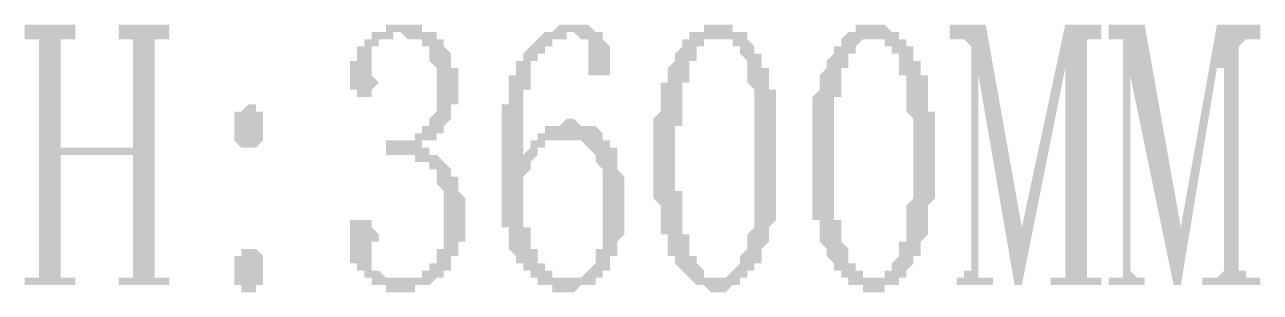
# Model space of a CAD drawing. Header units: inches. Extents: x 11 to 286, y 6 to 196.
# Drawn here: x 92.05 to 99.29, y 126.13 to 127.69 of the extents above; entities that cross this region are included whole.
import ezdxf

# ---------------------------------------------------------------- set-up
doc = ezdxf.new("R2010")
doc.units = ezdxf.units.IN
doc.header["$MEASUREMENT"] = 0
doc.layers.add('PDF_实体填充', color=7, linetype='Continuous', true_color=0xffffff)

msp = doc.modelspace()

# ---------------------------------------------------------------- hatches: boundary and pattern name
at = {"layer": 'PDF_实体填充', "transparency": 33554559}
for points in [[(92.8088, 126.2944), (92.8088, 126.2521), (92.8088, 126.2098), (92.8511, 126.2098), (92.8934, 126.2098), (92.8934, 126.1674), (92.5971, 126.1674), (92.5971, 126.2098), (92.6394, 126.2098), (92.6818, 126.2098), (92.6818, 126.2521), (92.6818, 126.2944), (92.6818, 126.9294), (92.2584, 126.9294), (92.2584, 126.2944), (92.2584, 126.2521), (92.2584, 126.2098), (92.3008, 126.2098), (92.3431, 126.2098), (92.3431, 126.1674), (92.0468, 126.1674), (92.0468, 126.2098), (92.0891, 126.2098), (92.1314, 126.2098), (92.1314, 126.2521), (92.1314, 126.2944), (92.1314, 127.5644), (92.1314, 127.6068), (92.0891, 127.6068), (92.0468, 127.6068), (92.0468, 127.6914), (92.3431, 127.6914), (92.3431, 127.6068), (92.3008, 127.6068), (92.2584, 127.6068), (92.2584, 127.5644), (92.2584, 126.9718), (92.6818, 126.9718), (92.6818, 127.5644), (92.6818, 127.6068), (92.6394, 127.6068), (92.5971, 127.6068), (92.5971, 127.6914), (92.8934, 127.6914), (92.8934, 127.6068), (92.8511, 127.6068), (92.8088, 127.6068), (92.8088, 127.5644)], [(94.6291, 126.5484), (94.6291, 126.5061), (94.6291, 126.4638), (94.6291, 126.4214), (94.5868, 126.4214), (94.5868, 126.3791), (94.5868, 126.3368), (94.5444, 126.3368), (94.5444, 126.2944), (94.5444, 126.2521), (94.5021, 126.2521), (94.5021, 126.2098), (94.4598, 126.2098), (94.4174, 126.1674), (94.3751, 126.1674), (94.3328, 126.1674), (94.3328, 126.1251), (94.2904, 126.1251), (94.2481, 126.1251), (94.2058, 126.1251), (94.1634, 126.1251), (94.1634, 126.1674), (94.1211, 126.1674), (94.0788, 126.1674), (94.0788, 126.2098), (94.0364, 126.2098), (94.0364, 126.2521), (93.9941, 126.2521), (93.9941, 126.2944), (93.9518, 126.2944), (93.9518, 126.3368), (93.9518, 126.3791), (93.9518, 126.4214), (93.9518, 126.4638), (93.9518, 126.5061), (93.9518, 126.5484), (93.9941, 126.5484), (94.0364, 126.5484), (94.0788, 126.5484), (94.0788, 126.5061), (94.1211, 126.4638), (94.1211, 126.4214), (94.0788, 126.4214), (94.0788, 126.3791), (94.0788, 126.3368), (94.0788, 126.2944), (94.0788, 126.2521), (94.1211, 126.2521), (94.1634, 126.2098), (94.2058, 126.2098), (94.2481, 126.2098), (94.2904, 126.2098), (94.3328, 126.2098), (94.3751, 126.2098), (94.3751, 126.2521), (94.4174, 126.2521), (94.4174, 126.2944), (94.4598, 126.2944), (94.4598, 126.3368), (94.4598, 126.3791), (94.5021, 126.3791), (94.5021, 126.4214), (94.5021, 126.4638), (94.5021, 126.5061), (94.5021, 126.5484), (94.5021, 126.5908), (94.5021, 126.6331), (94.5021, 126.6754), (94.5021, 126.7178), (94.4598, 126.7601), (94.4598, 126.8024), (94.4598, 126.8448), (94.4174, 126.8448), (94.4174, 126.8871), (94.3751, 126.8871), (94.3328, 126.8871), (94.3328, 126.9294), (94.2904, 126.9294), (94.2481, 126.9294), (94.2058, 126.9294), (94.1634, 126.9294), (94.1634, 127.0141), (94.2058, 127.0141), (94.2481, 127.0141), (94.2904, 127.0141), (94.3328, 127.0141), (94.3328, 127.0564), (94.3751, 127.0564), (94.3751, 127.0988), (94.4174, 127.0988), (94.4174, 127.1411), (94.4598, 127.1834), (94.4598, 127.2258), (94.4598, 127.2681), (94.4598, 127.3104), (94.4598, 127.3528), (94.4598, 127.3951), (94.4598, 127.4374), (94.4174, 127.4798), (94.4174, 127.5221), (94.4174, 127.5644), (94.3751, 127.5644), (94.3751, 127.6068), (94.3328, 127.6068), (94.2904, 127.6068), (94.2481, 127.6491), (94.2058, 127.6491), (94.2058, 127.6068), (94.1634, 127.6068), (94.1211, 127.6068), (94.1211, 127.5644), (94.0788, 127.5644), (94.0788, 127.5221), (94.0788, 127.4798), (94.0788, 127.4374), (94.0788, 127.3951), (94.1211, 127.3528), (94.0788, 127.3104), (94.0788, 127.2681), (94.0364, 127.2681), (93.9941, 127.2681), (93.9941, 127.3104), (93.9518, 127.3104), (93.9518, 127.3528), (93.9518, 127.3951), (93.9518, 127.4374), (93.9518, 127.4798), (93.9941, 127.4798), (93.9941, 127.5221), (93.9941, 127.5644), (94.0364, 127.5644), (94.0364, 127.6068), (94.0788, 127.6068), (94.0788, 127.6491), (94.1211, 127.6491), (94.1634, 127.6491), (94.1634, 127.6914), (94.2058, 127.6914), (94.2481, 127.6914), (94.2904, 127.6914), (94.3328, 127.6914), (94.3751, 127.6914), (94.3751, 127.6491), (94.4174, 127.6491), (94.4598, 127.6491), (94.4598, 127.6068), (94.5021, 127.6068), (94.5021, 127.5644), (94.5444, 127.5221), (94.5444, 127.4798), (94.5444, 127.4374), (94.5868, 127.4374), (94.5868, 127.3951), (94.5868, 127.3528), (94.5868, 127.3104), (94.5868, 127.2681), (94.5868, 127.2258), (94.5444, 127.2258), (94.5444, 127.1834), (94.5444, 127.1411), (94.5021, 127.0988), (94.5021, 127.0564), (94.4598, 127.0564), (94.4598, 127.0141), (94.4174, 127.0141), (94.3751, 127.0141), (94.3751, 126.9718), (94.4174, 126.9718), (94.4174, 126.9294), (94.4598, 126.9294), (94.5021, 126.8871), (94.5444, 126.8448), (94.5444, 126.8024), (94.5868, 126.8024), (94.5868, 126.7601), (94.5868, 126.7178), (94.6291, 126.6754), (94.6291, 126.6331), (94.6291, 126.5908)], [(98.2698, 126.2944), (98.2698, 126.2521), (98.2698, 126.2098), (98.3121, 126.2098), (98.3544, 126.2098), (98.3544, 126.1674), (98.0581, 126.1674), (98.0581, 126.2098), (98.1004, 126.2098), (98.1428, 126.2098), (98.1428, 126.2521), (98.1428, 126.2944), (98.1428, 127.4374), (97.8888, 126.1674), (97.8464, 126.1674), (97.6348, 127.3951), (97.6348, 126.2944), (97.6348, 126.2521), (97.6348, 126.2098), (97.6771, 126.2098), (97.7194, 126.2098), (97.7194, 126.1674), (97.5078, 126.1674), (97.5078, 126.2098), (97.5501, 126.2098), (97.5501, 126.2521), (97.5924, 126.2521), (97.5924, 126.2944), (97.5924, 127.5644), (97.5501, 127.6068), (97.5078, 127.6068), (97.4654, 127.6068), (97.4654, 127.6914), (97.6771, 127.6914), (97.8888, 126.5061), (98.1428, 127.6914), (98.3544, 127.6914), (98.3544, 127.6068), (98.3121, 127.6068), (98.2698, 127.6068), (98.2698, 127.5644)], [(99.1588, 126.2944), (99.1588, 126.2521), (99.2011, 126.2521), (99.2011, 126.2098), (99.2434, 126.2098), (99.2858, 126.2098), (99.2858, 126.1674), (98.9471, 126.1674), (98.9471, 126.2098), (98.9894, 126.2098), (99.0318, 126.2098), (99.0741, 126.2521), (99.0741, 126.2944), (99.0741, 127.4374), (99.0318, 127.4374), (98.8201, 126.1674), (98.7778, 126.1674), (98.5238, 127.3951), (98.5238, 126.2944), (98.5238, 126.2521), (98.5661, 126.2098), (98.6084, 126.2098), (98.6084, 126.1674), (98.3968, 126.1674), (98.3968, 126.2098), (98.4391, 126.2098), (98.4814, 126.2098), (98.4814, 126.2521), (98.4814, 126.2944), (98.4814, 127.5644), (98.4814, 127.6068), (98.4391, 127.6068), (98.3968, 127.6068), (98.3968, 127.6914), (98.6084, 127.6914), (98.8201, 126.5061), (99.0318, 127.6914), (99.2858, 127.6914), (99.2858, 127.6068), (99.2434, 127.6068), (99.2011, 127.6068), (99.1588, 127.5644)]]:
    msp.add_hatch(color=7, dxfattribs=at).paths.add_polyline_path(points, flags=0)
h = msp.add_hatch(color=7, dxfattribs=at)
h.paths.add_polyline_path([(94.9678, 126.7601), (94.9678, 126.7178), (94.9678, 126.7178), (94.9678, 126.6754), (94.9678, 126.6331), (94.9678, 126.6331), (94.9678, 126.5908), (94.9678, 126.5908), (94.9678, 126.5484), (94.9678, 126.5484), (94.9678, 126.5061), (95.0101, 126.5061), (95.0101, 126.4638), (95.0101, 126.4638), (95.0101, 126.4214), (95.0101, 126.4214), (95.0101, 126.3791), (95.0101, 126.3791), (95.0524, 126.3791), (95.0524, 126.3368), (95.0524, 126.3368), (95.0524, 126.2944), (95.0948, 126.2944), (95.0948, 126.2521), (95.0948, 126.2521), (95.0948, 126.2521), (95.1371, 126.2521), (95.1371, 126.2098), (95.1371, 126.2098), (95.1794, 126.2098), (95.1794, 126.2098), (95.2218, 126.2098), (95.2218, 126.2098), (95.2218, 126.2098), (95.2641, 126.2098), (95.2641, 126.2098), (95.3064, 126.2098), (95.3064, 126.2098), (95.3064, 126.2098), (95.3488, 126.2521), (95.3488, 126.2521), (95.3488, 126.2521), (95.3911, 126.2944), (95.3911, 126.2944), (95.3911, 126.2944), (95.3911, 126.3368), (95.3911, 126.3368), (95.3911, 126.3368), (95.3911, 126.3791), (95.4334, 126.3791), (95.4334, 126.4214), (95.4334, 126.4214), (95.4334, 126.4638), (95.4334, 126.4638), (95.4334, 126.5061), (95.4334, 126.5061), (95.4334, 126.5484), (95.4334, 126.5908), (95.4334, 126.5908), (95.4334, 126.6331), (95.4334, 126.6754), (95.4334, 126.6754), (95.4334, 126.7178), (95.4334, 126.7601), (95.4334, 126.7601), (95.4334, 126.8024), (95.4334, 126.8024), (95.4334, 126.8448), (95.4334, 126.8448), (95.3911, 126.8871), (95.3911, 126.8871), (95.3911, 126.8871), (95.3911, 126.9294), (95.3911, 126.9294), (95.3488, 126.9718), (95.3488, 126.9718), (95.3488, 126.9718), (95.3064, 127.0141), (95.3064, 127.0141), (95.3064, 127.0141), (95.2641, 127.0141), (95.2641, 127.0141), (95.2641, 127.0141), (95.2218, 127.0141), (95.2218, 127.0141), (95.1794, 127.0141), (95.1794, 127.0141), (95.1794, 127.0141), (95.1371, 127.0141), (95.1371, 127.0141), (95.0948, 127.0141), (95.0948, 126.9718), (95.0948, 126.9718), (95.0948, 126.9718), (95.0524, 126.9718), (95.0524, 126.9294), (95.0524, 126.9294), (95.0524, 126.9294), (95.0101, 126.8871), (95.0101, 126.8871), (95.0101, 126.8448), (95.0101, 126.8448), (94.9678, 126.8024), (94.9678, 126.8024), (94.9678, 126.7601), (94.9678, 126.7601), (94.9678, 126.7601)], flags=0)
h.paths.add_polyline_path([(95.2218, 127.1411), (95.2641, 127.1411), (95.2641, 127.1411), (95.3064, 127.0988), (95.3064, 127.0988), (95.3488, 127.0988), (95.3488, 127.0988), (95.3488, 127.0988), (95.3911, 127.0988), (95.3911, 127.0988), (95.4334, 127.0564), (95.4334, 127.0564), (95.4334, 127.0564), (95.4334, 127.0141), (95.4758, 127.0141), (95.4758, 127.0141), (95.4758, 126.9718), (95.4758, 126.9718), (95.5181, 126.9718), (95.5181, 126.9294), (95.5181, 126.9294), (95.5181, 126.8871), (95.5181, 126.8871), (95.5181, 126.8448), (95.5181, 126.8448), (95.5604, 126.8024), (95.5604, 126.8024), (95.5604, 126.7601), (95.5604, 126.7601), (95.5604, 126.7178), (95.5604, 126.7178), (95.5604, 126.6754), (95.5604, 126.6754), (95.5604, 126.6331), (95.5604, 126.5908), (95.5604, 126.5908), (95.5604, 126.5484), (95.5604, 126.5484), (95.5604, 126.5061), (95.5604, 126.4638), (95.5604, 126.4638), (95.5181, 126.4214), (95.5181, 126.4214), (95.5181, 126.3791), (95.5181, 126.3791), (95.5181, 126.3791), (95.5181, 126.3368), (95.4758, 126.3368), (95.4758, 126.2944), (95.4758, 126.2944), (95.4758, 126.2944), (95.4758, 126.2521), (95.4334, 126.2521), (95.4334, 126.2521), (95.4334, 126.2098), (95.3911, 126.2098), (95.3911, 126.2098), (95.3911, 126.1674), (95.3488, 126.1674), (95.3488, 126.1674), (95.3064, 126.1674), (95.3064, 126.1674), (95.3064, 126.1674), (95.2641, 126.1251), (95.2641, 126.1251), (95.2218, 126.1251), (95.2218, 126.1251), (95.2218, 126.1251), (95.1794, 126.1251), (95.1794, 126.1251), (95.1794, 126.1251), (95.1371, 126.1251), (95.1371, 126.1674), (95.0948, 126.1674), (95.0948, 126.1674), (95.0948, 126.1674), (95.0524, 126.1674), (95.0524, 126.1674), (95.0524, 126.2098), (95.0101, 126.2098), (95.0101, 126.2098), (95.0101, 126.2521), (94.9678, 126.2521), (94.9678, 126.2521), (94.9678, 126.2944), (94.9254, 126.2944), (94.9254, 126.2944), (94.9254, 126.3368), (94.9254, 126.3368), (94.9254, 126.3368), (94.8831, 126.3791), (94.8831, 126.3791), (94.8831, 126.4214), (94.8831, 126.4214), (94.8831, 126.4214), (94.8831, 126.4638), (94.8831, 126.4638), (94.8831, 126.5061), (94.8408, 126.5061), (94.8408, 126.5484), (94.8408, 126.5484), (94.8408, 126.5908), (94.8408, 126.5908), (94.8408, 126.6331), (94.8408, 126.6754), (94.8408, 126.6754), (94.8408, 126.7178), (94.8408, 126.7178), (94.8408, 126.7601), (94.8408, 126.8024), (94.8408, 126.8024), (94.8408, 126.8448), (94.8408, 126.8448), (94.8408, 126.8871), (94.8408, 126.8871), (94.8408, 126.9294), (94.8408, 126.9718), (94.8408, 126.9718), (94.8408, 127.0141), (94.8408, 127.0141), (94.8408, 127.0564), (94.8408, 127.0988), (94.8408, 127.0988), (94.8408, 127.1411), (94.8408, 127.1411), (94.8408, 127.1834), (94.8408, 127.1834), (94.8408, 127.2258), (94.8831, 127.2258), (94.8831, 127.2681), (94.8831, 127.2681), (94.8831, 127.3104), (94.8831, 127.3104), (94.8831, 127.3528), (94.8831, 127.3528), (94.8831, 127.3951), (94.9254, 127.3951), (94.9254, 127.3951), (94.9254, 127.4374), (94.9254, 127.4374), (94.9254, 127.4798), (94.9254, 127.4798), (94.9678, 127.4798), (94.9678, 127.4798), (94.9678, 127.5221), (94.9678, 127.5221), (95.0101, 127.5644), (95.0101, 127.5644), (95.0101, 127.5644), (95.0524, 127.6068), (95.0524, 127.6068), (95.0524, 127.6068), (95.0948, 127.6491), (95.0948, 127.6491), (95.0948, 127.6491), (95.1371, 127.6491), (95.1371, 127.6491), (95.1371, 127.6491), (95.1794, 127.6914), (95.1794, 127.6914), (95.2218, 127.6914), (95.2218, 127.6914), (95.2218, 127.6914), (95.2641, 127.6914), (95.2641, 127.6914), (95.3064, 127.6914), (95.3064, 127.6914), (95.3488, 127.6914), (95.3488, 127.6914), (95.3488, 127.6914), (95.3911, 127.6491), (95.3911, 127.6491), (95.4334, 127.6491), (95.4334, 127.6491), (95.4334, 127.6068), (95.4334, 127.6068), (95.4758, 127.5644), (95.4758, 127.5644), (95.4758, 127.5221), (95.4758, 127.5221), (95.4758, 127.5221), (95.4758, 127.4798), (95.4758, 127.4798), (95.4758, 127.4374), (95.4758, 127.4374), (95.4758, 127.3951), (95.4758, 127.3951), (95.4334, 127.3951), (95.4334, 127.3951), (95.4334, 127.3951), (95.3911, 127.3951), (95.3911, 127.3951), (95.3488, 127.3951), (95.3488, 127.3951), (95.3488, 127.4374), (95.3488, 127.4374), (95.3488, 127.4798), (95.3488, 127.4798), (95.3488, 127.4798), (95.3488, 127.5221), (95.3488, 127.5221), (95.3488, 127.5644), (95.3488, 127.5644), (95.3488, 127.6068), (95.3488, 127.6068), (95.3488, 127.6068), (95.3064, 127.6068), (95.3064, 127.6068), (95.3064, 127.6068), (95.2641, 127.6491), (95.2641, 127.6491), (95.2218, 127.6491), (95.2218, 127.6068), (95.2218, 127.6068), (95.1794, 127.6068), (95.1794, 127.6068), (95.1371, 127.6068), (95.1371, 127.6068), (95.1371, 127.5644), (95.0948, 127.5644), (95.0948, 127.5644), (95.0948, 127.5221), (95.0524, 127.5221), (95.0524, 127.5221), (95.0524, 127.4798), (95.0524, 127.4798), (95.0524, 127.4798), (95.0101, 127.4798), (95.0101, 127.4374), (95.0101, 127.4374), (95.0101, 127.4374), (95.0101, 127.3951), (95.0101, 127.3951), (95.0101, 127.3528), (95.0101, 127.3528), (95.0101, 127.3528), (95.0101, 127.3104), (94.9678, 127.3104), (94.9678, 127.2681), (94.9678, 127.2681), (94.9678, 127.2258), (94.9678, 127.1834), (94.9678, 127.1834), (94.9678, 127.1411), (94.9678, 127.1411), (94.9678, 127.0988), (94.9678, 127.0564), (94.9678, 127.0564), (94.9678, 127.0141), (94.9678, 126.9718), (94.9678, 126.9294), (94.9678, 126.9294), (94.9678, 126.8871), (94.9678, 126.9294), (94.9678, 126.9294), (95.0101, 126.9718), (95.0101, 126.9718), (95.0101, 126.9718), (95.0101, 127.0141), (95.0524, 127.0141), (95.0524, 127.0564), (95.0524, 127.0564), (95.0948, 127.0564), (95.0948, 127.0564), (95.0948, 127.0988), (95.0948, 127.0988), (95.1371, 127.0988), (95.1371, 127.0988), (95.1794, 127.0988), (95.1794, 127.0988), (95.2218, 127.1411), (95.2218, 127.1411), (95.2218, 127.1411), (95.2218, 127.1411), (95.2218, 127.1411), (95.2218, 127.1411)], flags=0)
h = msp.add_hatch(color=7, dxfattribs=at)
h.paths.add_polyline_path([(96.1108, 127.6068), (96.1108, 127.6068), (96.0684, 127.6068), (96.0684, 127.6068), (96.0684, 127.6068), (96.0261, 127.6068), (96.0261, 127.5644), (96.0261, 127.5644), (95.9838, 127.5644), (95.9838, 127.5221), (95.9838, 127.5221), (95.9838, 127.4798), (95.9414, 127.4798), (95.9414, 127.4374), (95.9414, 127.4374), (95.9414, 127.4374), (95.9414, 127.3951), (95.9414, 127.3951), (95.9414, 127.3528), (95.8991, 127.3528), (95.8991, 127.3104), (95.8991, 127.3104), (95.8991, 127.2681), (95.8991, 127.2681), (95.8991, 127.2258), (95.8991, 127.2258), (95.8991, 127.1834), (95.8991, 127.1834), (95.8991, 127.1411), (95.8991, 127.1411), (95.8991, 127.0988), (95.8568, 127.0988), (95.8568, 127.0564), (95.8568, 127.0141), (95.8568, 127.0141), (95.8568, 126.9718), (95.8568, 126.9718), (95.8568, 126.9294), (95.8568, 126.9294), (95.8568, 126.8871), (95.8568, 126.8448), (95.8568, 126.8448), (95.8568, 126.8024), (95.8568, 126.8024), (95.8568, 126.7601), (95.8568, 126.7178), (95.8991, 126.7178), (95.8991, 126.6754), (95.8991, 126.6754), (95.8991, 126.6331), (95.8991, 126.6331), (95.8991, 126.5908), (95.8991, 126.5908), (95.8991, 126.5484), (95.8991, 126.5484), (95.8991, 126.5061), (95.8991, 126.5061), (95.8991, 126.4638), (95.9414, 126.4638), (95.9414, 126.4214), (95.9414, 126.4214), (95.9414, 126.4214), (95.9414, 126.3791), (95.9414, 126.3791), (95.9414, 126.3368), (95.9838, 126.3368), (95.9838, 126.2944), (95.9838, 126.2944), (96.0261, 126.2521), (96.0261, 126.2521), (96.0261, 126.2521), (96.0261, 126.2098), (96.0684, 126.2098), (96.0684, 126.2098), (96.0684, 126.2098), (96.1108, 126.2098), (96.1108, 126.2098), (96.1108, 126.2098), (96.1531, 126.2098), (96.1531, 126.2098), (96.1531, 126.2098), (96.1954, 126.2521), (96.1954, 126.2521), (96.1954, 126.2521), (96.1954, 126.2521), (96.2378, 126.2944), (96.2378, 126.2944), (96.2378, 126.3368), (96.2378, 126.3368), (96.2801, 126.3791), (96.2801, 126.3791), (96.2801, 126.4214), (96.2801, 126.4214), (96.2801, 126.4638), (96.2801, 126.4638), (96.2801, 126.4638), (96.3224, 126.5061), (96.3224, 126.5061), (96.3224, 126.5484), (96.3224, 126.5484), (96.3224, 126.5908), (96.3224, 126.5908), (96.3224, 126.6331), (96.3224, 126.6331), (96.3224, 126.6754), (96.3224, 126.6754), (96.3224, 126.7178), (96.3224, 126.7601), (96.3224, 126.7601), (96.3224, 126.8024), (96.3224, 126.8448), (96.3224, 126.8448), (96.3224, 126.8871), (96.3224, 126.8871), (96.3224, 126.9294), (96.3224, 126.9294), (96.3224, 126.9718), (96.3224, 127.0141), (96.3224, 127.0141), (96.3224, 127.0564), (96.3224, 127.0564), (96.3224, 127.0988), (96.3224, 127.1411), (96.3224, 127.1411), (96.3224, 127.1834), (96.3224, 127.1834), (96.3224, 127.2258), (96.3224, 127.2258), (96.3224, 127.2681), (96.3224, 127.2681), (96.3224, 127.3104), (96.3224, 127.3104), (96.2801, 127.3528), (96.2801, 127.3528), (96.2801, 127.3951), (96.2801, 127.3951), (96.2801, 127.3951), (96.2801, 127.4374), (96.2801, 127.4374), (96.2801, 127.4798), (96.2801, 127.4798), (96.2378, 127.5221), (96.2378, 127.5221), (96.2378, 127.5221), (96.2378, 127.5644), (96.1954, 127.5644), (96.1954, 127.5644), (96.1954, 127.6068), (96.1531, 127.6068), (96.1531, 127.6068), (96.1531, 127.6068), (96.1108, 127.6068), (96.1108, 127.6068), (96.1108, 127.6068), (96.1108, 127.6068)], flags=0)
h.paths.add_polyline_path([(96.1108, 126.1251), (96.0684, 126.1251), (96.0684, 126.1251), (96.0684, 126.1251), (96.0261, 126.1674), (96.0261, 126.1674), (96.0261, 126.1674), (95.9838, 126.1674), (95.9838, 126.1674), (95.9838, 126.1674), (95.9414, 126.2098), (95.9414, 126.2098), (95.9414, 126.2098), (95.8991, 126.2521), (95.8991, 126.2521), (95.8991, 126.2521), (95.8568, 126.2944), (95.8568, 126.2944), (95.8568, 126.3368), (95.8568, 126.3368), (95.8144, 126.3368), (95.8144, 126.3791), (95.8144, 126.3791), (95.8144, 126.4214), (95.8144, 126.4214), (95.8144, 126.4214), (95.8144, 126.4638), (95.7721, 126.4638), (95.7721, 126.5061), (95.7721, 126.5061), (95.7721, 126.5484), (95.7721, 126.5484), (95.7721, 126.5908), (95.7721, 126.5908), (95.7721, 126.6331), (95.7721, 126.6331), (95.7298, 126.6754), (95.7298, 126.6754), (95.7298, 126.7178), (95.7298, 126.7601), (95.7298, 126.7601), (95.7298, 126.8024), (95.7298, 126.8024), (95.7298, 126.8448), (95.7298, 126.8871), (95.7298, 126.8871), (95.7298, 126.9294), (95.7298, 126.9294), (95.7298, 126.9718), (95.7298, 127.0141), (95.7298, 127.0141), (95.7298, 127.0564), (95.7298, 127.0564), (95.7298, 127.0988), (95.7298, 127.1411), (95.7298, 127.1411), (95.7721, 127.1834), (95.7721, 127.1834), (95.7721, 127.2258), (95.7721, 127.2258), (95.7721, 127.2681), (95.7721, 127.2681), (95.7721, 127.3104), (95.7721, 127.3104), (95.7721, 127.3528), (95.8144, 127.3528), (95.8144, 127.3951), (95.8144, 127.3951), (95.8144, 127.3951), (95.8144, 127.4374), (95.8144, 127.4374), (95.8568, 127.4798), (95.8568, 127.4798), (95.8568, 127.4798), (95.8568, 127.5221), (95.8568, 127.5221), (95.8991, 127.5644), (95.8991, 127.5644), (95.8991, 127.6068), (95.9414, 127.6068), (95.9414, 127.6068), (95.9414, 127.6491), (95.9838, 127.6491), (95.9838, 127.6491), (95.9838, 127.6491), (96.0261, 127.6491), (96.0261, 127.6914), (96.0261, 127.6914), (96.0684, 127.6914), (96.0684, 127.6914), (96.1108, 127.6914), (96.1108, 127.6914), (96.1108, 127.6914), (96.1531, 127.6914), (96.1531, 127.6914), (96.1531, 127.6914), (96.1954, 127.6914), (96.1954, 127.6491), (96.2378, 127.6491), (96.2378, 127.6491), (96.2378, 127.6491), (96.2801, 127.6491), (96.2801, 127.6068), (96.2801, 127.6068), (96.2801, 127.6068), (96.3224, 127.5644), (96.3224, 127.5644), (96.3224, 127.5221), (96.3648, 127.5221), (96.3648, 127.4798), (96.3648, 127.4798), (96.3648, 127.4798), (96.3648, 127.4374), (96.4071, 127.4374), (96.4071, 127.4374), (96.4071, 127.3951), (96.4071, 127.3951), (96.4071, 127.3528), (96.4071, 127.3528), (96.4071, 127.3104), (96.4494, 127.3104), (96.4494, 127.2681), (96.4494, 127.2681), (96.4494, 127.2258), (96.4494, 127.2258), (96.4494, 127.1834), (96.4494, 127.1834), (96.4494, 127.1411), (96.4494, 127.1411), (96.4494, 127.0988), (96.4494, 127.0988), (96.4494, 127.0564), (96.4494, 127.0141), (96.4494, 127.0141), (96.4494, 126.9718), (96.4494, 126.9294), (96.4494, 126.9294), (96.4494, 126.9294), (96.4494, 126.8871), (96.4494, 126.8448), (96.4494, 126.8448), (96.4494, 126.8024), (96.4494, 126.8024), (96.4494, 126.7601), (96.4494, 126.7178), (96.4494, 126.7178), (96.4494, 126.6754), (96.4494, 126.6754), (96.4494, 126.6331), (96.4494, 126.6331), (96.4494, 126.5908), (96.4494, 126.5908), (96.4494, 126.5484), (96.4494, 126.5484), (96.4071, 126.5061), (96.4071, 126.5061), (96.4071, 126.4638), (96.4071, 126.4638), (96.4071, 126.4214), (96.4071, 126.4214), (96.4071, 126.4214), (96.3648, 126.3791), (96.3648, 126.3791), (96.3648, 126.3368), (96.3648, 126.3368), (96.3648, 126.3368), (96.3648, 126.2944), (96.3224, 126.2944), (96.3224, 126.2521), (96.3224, 126.2521), (96.2801, 126.2521), (96.2801, 126.2098), (96.2801, 126.2098), (96.2378, 126.2098), (96.2378, 126.1674), (96.2378, 126.1674), (96.1954, 126.1674), (96.1954, 126.1674), (96.1954, 126.1674), (96.1531, 126.1251), (96.1531, 126.1251), (96.1531, 126.1251), (96.1108, 126.1251), (96.1108, 126.1251), (96.1108, 126.1251), (96.1108, 126.1251)], flags=0)
h = msp.add_hatch(color=7, dxfattribs=at)
h.paths.add_polyline_path([(96.9998, 127.6068), (96.9998, 127.6068), (96.9998, 127.6068), (96.9574, 127.6068), (96.9574, 127.6068), (96.9574, 127.6068), (96.9151, 127.5644), (96.9151, 127.5644), (96.9151, 127.5644), (96.9151, 127.5221), (96.8728, 127.5221), (96.8728, 127.4798), (96.8728, 127.4798), (96.8728, 127.4374), (96.8728, 127.4374), (96.8304, 127.4374), (96.8304, 127.3951), (96.8304, 127.3951), (96.8304, 127.3528), (96.8304, 127.3528), (96.8304, 127.3104), (96.8304, 127.3104), (96.8304, 127.2681), (96.7881, 127.2681), (96.7881, 127.2258), (96.7881, 127.2258), (96.7881, 127.1834), (96.7881, 127.1834), (96.7881, 127.1411), (96.7881, 127.1411), (96.7881, 127.0988), (96.7881, 127.0988), (96.7881, 127.0564), (96.7881, 127.0141), (96.7881, 127.0141), (96.7881, 126.9718), (96.7881, 126.9718), (96.7881, 126.9294), (96.7881, 126.9294), (96.7881, 126.8871), (96.7881, 126.8448), (96.7881, 126.8448), (96.7881, 126.8024), (96.7881, 126.8024), (96.7881, 126.7601), (96.7881, 126.7178), (96.7881, 126.7178), (96.7881, 126.6754), (96.7881, 126.6754), (96.7881, 126.6331), (96.7881, 126.6331), (96.7881, 126.5908), (96.7881, 126.5908), (96.7881, 126.5484), (96.8304, 126.5484), (96.8304, 126.5061), (96.8304, 126.5061), (96.8304, 126.4638), (96.8304, 126.4638), (96.8304, 126.4214), (96.8304, 126.4214), (96.8304, 126.4214), (96.8728, 126.3791), (96.8728, 126.3791), (96.8728, 126.3368), (96.8728, 126.3368), (96.8728, 126.2944), (96.9151, 126.2944), (96.9151, 126.2521), (96.9151, 126.2521), (96.9574, 126.2521), (96.9574, 126.2098), (96.9574, 126.2098), (96.9574, 126.2098), (96.9998, 126.2098), (96.9998, 126.2098), (96.9998, 126.2098), (97.0421, 126.2098), (97.0421, 126.2098), (97.0421, 126.2098), (97.0844, 126.2098), (97.0844, 126.2521), (97.0844, 126.2521), (97.1268, 126.2521), (97.1268, 126.2521), (97.1268, 126.2944), (97.1268, 126.2944), (97.1691, 126.3368), (97.1691, 126.3368), (97.1691, 126.3791), (97.1691, 126.3791), (97.1691, 126.4214), (97.2114, 126.4214), (97.2114, 126.4638), (97.2114, 126.4638), (97.2114, 126.4638), (97.2114, 126.5061), (97.2114, 126.5061), (97.2114, 126.5484), (97.2114, 126.5484), (97.2114, 126.5908), (97.2114, 126.5908), (97.2114, 126.6331), (97.2114, 126.6331), (97.2538, 126.6754), (97.2538, 126.6754), (97.2538, 126.7178), (97.2538, 126.7601), (97.2538, 126.7601), (97.2538, 126.8024), (97.2538, 126.8448), (97.2538, 126.8448), (97.2538, 126.8871), (97.2538, 126.8871), (97.2538, 126.9294), (97.2538, 126.9294), (97.2538, 126.9718), (97.2538, 127.0141), (97.2538, 127.0141), (97.2538, 127.0564), (97.2538, 127.0564), (97.2538, 127.0988), (97.2538, 127.1411), (97.2538, 127.1411), (97.2114, 127.1834), (97.2114, 127.1834), (97.2114, 127.2258), (97.2114, 127.2258), (97.2114, 127.2681), (97.2114, 127.2681), (97.2114, 127.3104), (97.2114, 127.3104), (97.2114, 127.3528), (97.2114, 127.3528), (97.2114, 127.3951), (97.2114, 127.3951), (97.1691, 127.3951), (97.1691, 127.4374), (97.1691, 127.4374), (97.1691, 127.4798), (97.1691, 127.4798), (97.1691, 127.5221), (97.1691, 127.5221), (97.1268, 127.5221), (97.1268, 127.5644), (97.1268, 127.5644), (97.0844, 127.5644), (97.0844, 127.6068), (97.0844, 127.6068), (97.0421, 127.6068), (97.0421, 127.6068), (97.0421, 127.6068), (96.9998, 127.6068), (96.9998, 127.6068), (96.9998, 127.6068)], flags=0)
h.paths.add_polyline_path([(96.9998, 126.1251), (96.9998, 126.1251), (96.9998, 126.1251), (96.9574, 126.1251), (96.9574, 126.1674), (96.9151, 126.1674), (96.9151, 126.1674), (96.9151, 126.1674), (96.8728, 126.1674), (96.8728, 126.1674), (96.8728, 126.2098), (96.8304, 126.2098), (96.8304, 126.2098), (96.8304, 126.2521), (96.7881, 126.2521), (96.7881, 126.2521), (96.7881, 126.2944), (96.7881, 126.2944), (96.7458, 126.3368), (96.7458, 126.3368), (96.7458, 126.3368), (96.7458, 126.3791), (96.7458, 126.3791), (96.7034, 126.4214), (96.7034, 126.4214), (96.7034, 126.4214), (96.7034, 126.4638), (96.7034, 126.4638), (96.7034, 126.5061), (96.7034, 126.5061), (96.7034, 126.5484), (96.6611, 126.5484), (96.6611, 126.5908), (96.6611, 126.5908), (96.6611, 126.6331), (96.6611, 126.6331), (96.6611, 126.6754), (96.6611, 126.6754), (96.6611, 126.7178), (96.6611, 126.7601), (96.6611, 126.7601), (96.6611, 126.8024), (96.6611, 126.8024), (96.6611, 126.8448), (96.6611, 126.8871), (96.6611, 126.8871), (96.6611, 126.9294), (96.6611, 126.9294), (96.6611, 126.9718), (96.6611, 127.0141), (96.6611, 127.0141), (96.6611, 127.0564), (96.6611, 127.0564), (96.6611, 127.0988), (96.6611, 127.1411), (96.6611, 127.1411), (96.6611, 127.1834), (96.6611, 127.1834), (96.6611, 127.2258), (96.6611, 127.2258), (96.6611, 127.2681), (96.6611, 127.2681), (96.7034, 127.3104), (96.7034, 127.3104), (96.7034, 127.3528), (96.7034, 127.3528), (96.7034, 127.3951), (96.7034, 127.3951), (96.7034, 127.3951), (96.7458, 127.4374), (96.7458, 127.4374), (96.7458, 127.4798), (96.7458, 127.4798), (96.7458, 127.4798), (96.7881, 127.5221), (96.7881, 127.5221), (96.7881, 127.5644), (96.8304, 127.5644), (96.8304, 127.6068), (96.8304, 127.6068), (96.8304, 127.6068), (96.8728, 127.6491), (96.8728, 127.6491), (96.8728, 127.6491), (96.9151, 127.6491), (96.9151, 127.6491), (96.9151, 127.6914), (96.9574, 127.6914), (96.9574, 127.6914), (96.9998, 127.6914), (96.9998, 127.6914), (96.9998, 127.6914), (97.0421, 127.6914), (97.0421, 127.6914), (97.0844, 127.6914), (97.0844, 127.6914), (97.0844, 127.6914), (97.1268, 127.6491), (97.1268, 127.6491), (97.1268, 127.6491), (97.1691, 127.6491), (97.1691, 127.6491), (97.1691, 127.6068), (97.2114, 127.6068), (97.2114, 127.6068), (97.2114, 127.5644), (97.2538, 127.5644), (97.2538, 127.5221), (97.2538, 127.5221), (97.2538, 127.4798), (97.2961, 127.4798), (97.2961, 127.4798), (97.2961, 127.4374), (97.2961, 127.4374), (97.2961, 127.4374), (97.2961, 127.3951), (97.3384, 127.3951), (97.3384, 127.3528), (97.3384, 127.3528), (97.3384, 127.3104), (97.3384, 127.3104), (97.3384, 127.2681), (97.3384, 127.2681), (97.3384, 127.2258), (97.3384, 127.2258), (97.3384, 127.1834), (97.3808, 127.1834), (97.3808, 127.1411), (97.3808, 127.1411), (97.3808, 127.0988), (97.3808, 127.0988), (97.3808, 127.0564), (97.3808, 127.0141), (97.3808, 127.0141), (97.3808, 126.9718), (97.3808, 126.9294), (97.3808, 126.9294), (97.3808, 126.9294), (97.3808, 126.8871), (97.3808, 126.8448), (97.3808, 126.8448), (97.3808, 126.8024), (97.3808, 126.8024), (97.3808, 126.7601), (97.3808, 126.7178), (97.3808, 126.7178), (97.3808, 126.6754), (97.3808, 126.6754), (97.3384, 126.6331), (97.3384, 126.6331), (97.3384, 126.5908), (97.3384, 126.5908), (97.3384, 126.5484), (97.3384, 126.5484), (97.3384, 126.5061), (97.3384, 126.5061), (97.3384, 126.4638), (97.3384, 126.4638), (97.2961, 126.4214), (97.2961, 126.4214), (97.2961, 126.4214), (97.2961, 126.3791), (97.2961, 126.3791), (97.2961, 126.3368), (97.2961, 126.3368), (97.2538, 126.3368), (97.2538, 126.2944), (97.2538, 126.2944), (97.2114, 126.2521), (97.2114, 126.2521), (97.2114, 126.2521), (97.2114, 126.2098), (97.1691, 126.2098), (97.1691, 126.2098), (97.1691, 126.1674), (97.1268, 126.1674), (97.1268, 126.1674), (97.1268, 126.1674), (97.0844, 126.1674), (97.0844, 126.1251), (97.0421, 126.1251), (97.0421, 126.1251), (97.0421, 126.1251), (96.9998, 126.1251), (96.9998, 126.1251), (96.9998, 126.1251)], flags=0)
h = msp.add_hatch(color=7, dxfattribs=at)
h.paths.add_polyline_path([(93.4438, 127.0988), (93.4438, 127.0564), (93.4438, 127.0564), (93.4438, 127.0141), (93.4438, 127.0141), (93.4438, 127.0141), (93.4014, 126.9718), (93.4014, 126.9718), (93.4014, 126.9718), (93.3591, 126.9718), (93.3591, 126.9718), (93.3591, 126.9718), (93.3168, 126.9718), (93.3168, 126.9718), (93.3168, 126.9718), (93.2744, 127.0141), (93.2744, 127.0141), (93.2744, 127.0141), (93.2744, 127.0564), (93.2744, 127.0564), (93.2744, 127.0988), (93.2744, 127.0988), (93.2744, 127.1411), (93.2744, 127.1411), (93.2744, 127.1834), (93.2744, 127.1834), (93.3168, 127.1834), (93.3168, 127.1834), (93.3591, 127.2258), (93.3591, 127.2258), (93.3591, 127.2258), (93.4014, 127.2258), (93.4014, 127.1834), (93.4014, 127.1834), (93.4438, 127.1834), (93.4438, 127.1834), (93.4438, 127.1411), (93.4438, 127.1411), (93.4438, 127.0988), (93.4438, 127.0988), (93.4438, 127.0988), (93.4438, 127.0988)], flags=0)
h.paths.add_polyline_path([(93.4438, 126.2521), (93.4438, 126.2098), (93.4438, 126.2098), (93.4438, 126.2098), (93.4438, 126.1674), (93.4438, 126.1674), (93.4014, 126.1674), (93.4014, 126.1251), (93.4014, 126.1251), (93.3591, 126.1251), (93.3591, 126.1251), (93.3591, 126.1251), (93.3168, 126.1251), (93.3168, 126.1251), (93.3168, 126.1674), (93.2744, 126.1674), (93.2744, 126.1674), (93.2744, 126.2098), (93.2744, 126.2098), (93.2744, 126.2521), (93.2744, 126.2521), (93.2744, 126.2944), (93.2744, 126.2944), (93.2744, 126.3368), (93.2744, 126.3368), (93.2744, 126.3368), (93.3168, 126.3368), (93.3168, 126.3791), (93.3591, 126.3791), (93.3591, 126.3791), (93.3591, 126.3791), (93.4014, 126.3791), (93.4014, 126.3791), (93.4014, 126.3791), (93.4438, 126.3368), (93.4438, 126.3368), (93.4438, 126.3368), (93.4438, 126.2944), (93.4438, 126.2944), (93.4438, 126.2521), (93.4438, 126.2521), (93.4438, 126.2521), (93.4438, 126.2521)], flags=0)

doc.saveas('drawing.dxf')
